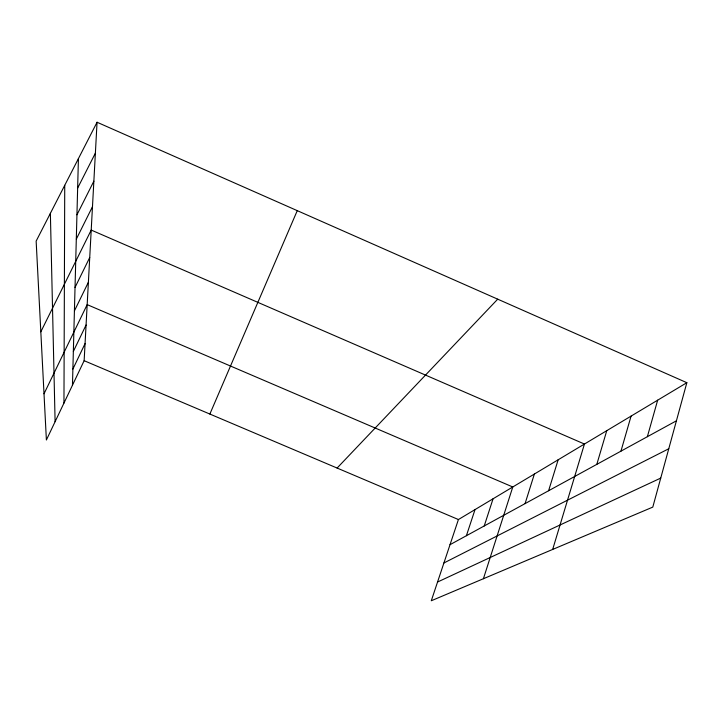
<?xml version="1.0" encoding="UTF-8"?>
<svg xmlns="http://www.w3.org/2000/svg" width="723" height="723" viewBox="0 0 723 723"><rect width="100%" height="100%" fill="white"/><g stroke="black" fill="none" stroke-linecap="round" stroke-linejoin="round"><path stroke-width="1.08" d="M63.958 403.082L64.736 185.305M72.463 385.223L78.418 158.608M97.054 122.241L36.15 241.102L46.389 439.982L84.139 360.696L97.054 122.241L686.85 382.693L652.797 507.103L431.288 600.759L458.418 519.539L686.85 382.693M647.365 436.701L657.659 400.181M620.949 451.161L631.071 416.105M596.809 464.365L606.76 430.673M552.679 549.435L584.446 444.039L91.215 230.068L40.822 331.821M548.603 490.736L558.147 459.792M525.07 503.615L534.378 474.035M483.407 578.725L512.779 486.977L87.176 304.627L44.013 393.791M484.229 525.964L493.068 498.78M466.398 535.716L475.02 509.598M209.869 414.053L297.261 210.655M72.887 369.073L85.061 343.615M73.348 351.45L86.073 325.007M74.415 310.908L88.387 282.241M75.029 287.438L89.724 257.515M76.304 239.132L92.481 206.697M76.945 214.812L93.863 181.166M77.641 188.097L95.382 153.14M337.108 468.052L497.713 299.168M450.022 544.681L676.421 420.804M443.913 562.973L668.766 448.757M437.542 582.033L660.741 478.093M84.139 360.696L458.418 519.539M50.375 213.348L55.102 421.69"/></g></svg>
